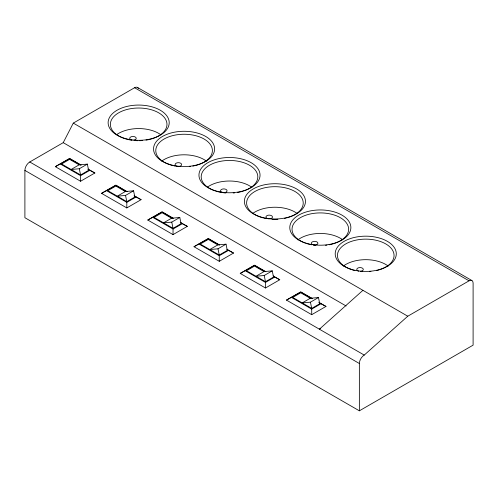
<?xml version="1.0" encoding="UTF-8"?>
<svg xmlns="http://www.w3.org/2000/svg" width="498" height="498" viewBox="0 0 498 498"><rect width="100%" height="100%" fill="white"/><g stroke="black" fill="none" stroke-linecap="round" stroke-linejoin="round"><path stroke-width="0.75" d="M134.584 87.723L469.048 280.828A5.727 3.305 -60 0 1 473.1 283.163L473.1 345.151L359.363 410.819L24.9 217.713L24.9 170.409A6.885 3.978 -60 0 1 29.768 161.975L63.227 142.658L73.299 123.106L134.584 87.723A5.727 3.305 -60 0 1 138.326 88.451M362.924 290.322L319.399 329.19L320.737 328.419M359.363 410.819L359.363 363.509A6.885 3.978 -60 0 1 364.237 355.08L407.769 316.211L469.048 280.828M88.221 169.158L94.863 172.999L80.583 181.241L55.334 166.662L69.614 158.42L80.913 164.938M55.334 166.662L69.614 158.663L81.068 165.274M79.12 164.844L71.083 169.482L79.313 168.747L87.349 164.11L88.619 170.328L80.583 174.966L61.578 163.998L69.614 159.36L79.12 164.844L87.349 164.11M60.376 163.998L80.583 175.663L89.821 170.328L94.863 172.999M134.441 195.851L141.09 199.686L126.809 207.927L101.561 193.349L115.841 185.107L127.133 191.63M101.561 193.349L115.841 185.349L126.617 191.574M125.34 191.531L117.31 196.168L125.533 195.434L133.57 190.796L134.846 197.015L126.809 201.659L107.805 190.684L115.841 186.047L125.34 191.531L133.57 190.796M106.603 190.684L126.809 202.35L136.047 197.015L141.09 199.686M180.668 222.538L187.31 226.372L173.036 234.614L147.788 220.041L162.068 211.793L173.36 218.317M147.788 220.041L162.068 212.036L172.843 218.261M171.567 218.217L163.531 222.861L171.76 222.12L179.797 217.483L181.067 223.708L173.036 228.345L154.031 217.371L162.068 212.733L171.567 218.217L179.797 217.483M152.83 217.371L173.036 229.036L182.274 223.708L187.31 226.372M226.895 249.224L233.537 253.059L219.257 261.301L194.008 246.728L208.289 238.48L219.587 245.004M194.008 246.728L208.289 238.729L219.064 244.948M217.794 244.904L209.758 249.548L217.987 248.813L226.024 244.169L227.293 250.394L219.257 255.032L200.252 244.057L208.289 239.42L217.794 244.904L226.024 244.169M199.051 244.057L219.257 255.723L228.495 250.394L233.537 253.059M273.116 275.911L279.764 279.745L265.484 287.993L240.235 273.414L254.515 265.173L265.808 271.69M240.235 273.414L254.515 265.415L265.291 271.634M264.015 271.597L255.984 276.234L264.214 275.5L272.244 270.862L273.52 277.081L265.484 281.719L246.479 270.75L254.515 266.106L264.015 271.597L272.244 270.862M245.277 270.75L265.484 282.416L274.722 277.081L279.764 279.745M318.676 302.218L325.991 306.432L311.711 314.68L286.462 300.101L300.742 291.859L312.034 298.377M286.462 300.101L300.742 292.102L312.19 298.713M310.242 298.283L302.205 302.921L310.435 302.186L318.471 297.549L319.741 303.768L311.711 308.405L292.706 297.437L300.742 292.793L310.242 298.283L318.471 297.549M291.504 297.437L311.711 309.102L320.949 303.768L325.991 306.432M137.448 87.443L471.911 280.542M73.299 123.106L407.769 316.211M63.227 142.658L346.116 305.984M87.804 169.164L89.821 170.328M134.024 195.851L136.047 197.015M180.251 222.538L182.274 223.708M227.15 249.616L228.495 250.394M273.377 276.303L274.722 277.081M319.598 302.989L320.949 303.768M29.768 161.975L364.237 355.08M24.9 170.409L359.363 363.509M310.435 302.186L311.711 308.405M264.214 275.5L265.484 281.719M217.987 248.813L219.257 255.032M171.76 222.12L173.036 228.345M125.533 195.434L126.809 201.659M79.313 168.747L80.583 174.966M311.711 309.102L311.711 314.68M265.484 282.416L265.484 287.993M219.257 255.723L219.257 261.301M173.036 229.036L173.036 234.614M126.809 202.35L126.809 207.927M80.583 175.663L80.583 181.241M127.158 139.291A28.305 16.341 0 0 1 116.364 114.303A28.305 16.341 0 0 1 160.972 114.303A28.305 16.341 0 0 1 150.178 139.291M149.5 139.465A28.305 16.341 0 0 1 145.995 140.15M142.366 140.567A28.305 16.341 0 0 1 139.409 140.697M137.927 140.697A28.305 16.341 0 0 1 134.977 140.567M131.341 140.15A28.305 16.341 0 0 1 127.837 139.465M303.108 242.215A28.305 16.341 0 0 1 300.151 217.794A28.305 16.341 0 0 1 342.487 219.076A28.305 16.341 0 0 1 335.123 243.18M334.488 243.404A28.305 16.341 0 0 1 331.17 244.344M330.479 244.506A28.305 16.341 0 0 1 329.085 244.792M326.943 245.141A28.305 16.341 0 0 1 325.493 245.315M315.178 245.315A28.305 16.341 0 0 1 313.728 245.141M311.592 244.792A28.305 16.341 0 0 1 310.192 244.506M309.507 244.344A28.305 16.341 0 0 1 306.83 243.609M305.548 243.18A28.305 16.341 0 0 1 303.699 242.47M297.879 239.849A28.305 16.341 0 0 1 342.792 239.849M268.783 218.877A3.268 1.886 0 0 1 266.455 215.995A3.268 1.886 0 0 1 271.964 215.995A3.268 1.886 0 0 1 269.636 218.877M351.6 269.623A28.305 16.341 0 0 1 344.068 244.966A28.305 16.341 0 0 1 387.432 244.966A28.305 16.341 0 0 1 379.906 269.623M379.258 269.829A28.305 16.341 0 0 1 376.581 270.57M370.91 271.541A28.305 16.341 0 0 1 369.448 271.671M362.058 271.671A28.305 16.341 0 0 1 360.596 271.541M354.918 270.57A28.305 16.341 0 0 1 352.248 269.829M263.411 217.956A28.305 16.341 0 0 1 252.617 192.969A28.305 16.341 0 0 1 297.225 192.969A28.305 16.341 0 0 1 286.431 217.956M285.752 218.124A28.305 16.341 0 0 1 284.37 218.429M277.878 219.282A28.305 16.341 0 0 1 271.958 219.282M265.471 218.429A28.305 16.341 0 0 1 264.089 218.124M215.348 190.958A28.305 16.341 0 0 1 207.822 166.301A28.305 16.341 0 0 1 251.185 166.301A28.305 16.341 0 0 1 243.653 190.958M243.012 191.17A28.305 16.341 0 0 1 237.54 192.477M234.658 192.875A28.305 16.341 0 0 1 233.195 193.006M225.806 193.006A28.305 16.341 0 0 1 223.614 192.788M221.467 192.477A28.305 16.341 0 0 1 215.995 191.17M169.295 164.521A28.305 16.341 0 0 1 161.937 140.411A28.305 16.341 0 0 1 204.273 139.135A28.305 16.341 0 0 1 201.316 163.549M200.725 163.805A28.305 16.341 0 0 1 198.876 164.521M198.235 164.738A28.305 16.341 0 0 1 195.596 165.517M194.232 165.84A28.305 16.341 0 0 1 192.832 166.127M190.697 166.475A28.305 16.341 0 0 1 189.246 166.656M178.931 166.656A28.305 16.341 0 0 1 176.759 166.369M175.34 166.127A28.305 16.341 0 0 1 173.939 165.84M172.576 165.517A28.305 16.341 0 0 1 169.936 164.738M358.797 271.192A3.268 1.886 0 0 1 357.639 268.173A3.268 1.886 0 0 1 362.942 268.578A3.268 1.886 0 0 1 360.471 271.317M132.119 140.168A3.268 1.886 0 0 1 130.289 137.261A3.268 1.886 0 0 1 135.637 137.261A3.268 1.886 0 0 1 133.806 140.168M176.392 166.064A3.268 1.886 0 0 1 176.871 162.896A3.268 1.886 0 0 1 181.639 164.483A3.268 1.886 0 0 1 177.126 166.307M222.544 192.527A3.268 1.886 0 0 1 221.486 189.452A3.268 1.886 0 0 1 226.814 190.068A3.268 1.886 0 0 1 223.795 192.67M312.638 244.723A3.268 1.886 0 0 1 313.118 241.555A3.268 1.886 0 0 1 317.892 243.149A3.268 1.886 0 0 1 313.379 244.972M161.632 161.19A28.305 16.341 0 0 1 206.539 161.19M252.461 213.63A28.305 16.341 0 0 1 296.802 213.212M116.787 134.547A28.305 16.341 0 0 1 160.549 134.547M343.296 266.075A28.305 16.341 0 0 1 388.21 266.075M207.622 186.993A28.305 16.341 0 0 1 251.957 187.41M214.233 190.404A30.54 17.629 0 0 0 260.043 175.134A30.54 17.629 0 0 0 214.233 159.864A30.54 17.629 0 0 0 214.233 190.404M350.48 269.069A30.54 17.629 0 0 0 396.29 253.799A30.54 17.629 0 0 0 350.48 238.53A30.54 17.629 0 0 0 350.48 269.069M301.744 241.567A30.54 17.629 0 0 0 350.611 229.877A30.54 17.629 0 0 0 308.648 211.289A30.54 17.629 0 0 0 301.744 241.567M256.327 215.348A30.54 17.629 0 0 0 305.199 203.657A30.54 17.629 0 0 0 263.23 185.069A30.54 17.629 0 0 0 256.327 215.348M168.816 164.184A30.54 17.629 0 0 0 214.626 148.914A30.54 17.629 0 0 0 168.816 133.645A30.54 17.629 0 0 0 168.816 164.184M120.08 136.682A30.54 17.629 0 0 0 168.946 124.998A30.54 17.629 0 0 0 126.984 106.404A30.54 17.629 0 0 0 120.08 136.682"/></g></svg>
